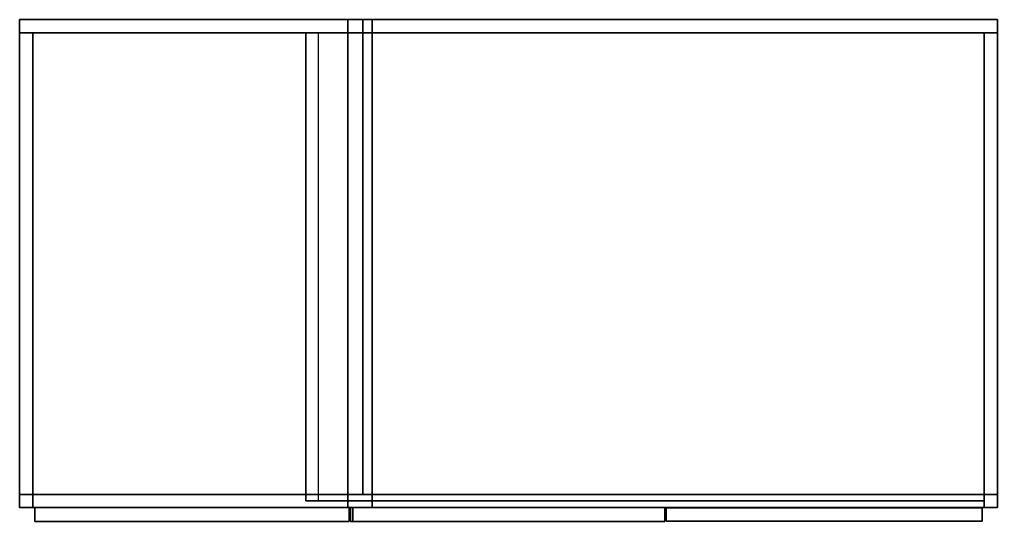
# Model space of a CAD drawing. Extents: x 0 to 1412, y 0 to 725.
import ezdxf

# ---------------------------------------------------------------- set-up
doc = ezdxf.new("R2010")
doc.units = 0

# ---------------------------------------------------------------- blocks, each defined once
blk = doc.blocks.new('Mod_IZcab.Suelo1', base_point=(0, 20, 90))
at = {"layer": 'MELA_BL 19', "color": 0}
for points in [[(0, 20, 90), (0, 725, 90), (1412, 725, 90), (1412, 20, 90)], [(0, 20, 109), (0, 725, 109), (1412, 725, 109), (1412, 20, 109)], [(0, 20, 109), (0, 725, 109), (0, 725, 90), (0, 20, 90)], [(0, 725, 109), (1412, 725, 109), (1412, 725, 90), (0, 725, 90)], [(1412, 725, 109), (1412, 20, 109), (1412, 20, 90), (1412, 725, 90)], [(1412, 20, 109), (0, 20, 109), (0, 20, 90), (1412, 20, 90)]]:
    blk.add_3dface(points, dxfattribs=at)
blk = doc.blocks.new('Mod_IZcab.Suelo')
at = {"layer": 'MELA_BL 19'}
blk.add_blockref('Mod_IZcab.Suelo1', (0, 20, 90), dxfattribs=at)
blk = doc.blocks.new('Mod_IZcab.Techo iz (1) (1)', base_point=(0, 39, 535))
at = {"layer": 'Pino 31', "color": 0}
for points in [[(0, 39, 535), (0, 725, 535), (474, 725, 1048), (474, 39, 1048)], [(495.9, 725, 1026), (495.9, 39, 1026), (0, 39, 489.3), (0, 725, 489.3)], [(0, 725, 489.3), (0, 725, 535), (0, 39, 535), (0, 39, 489.3)], [(495.9, 725, 1026), (474, 725, 1048), (0, 725, 535), (0, 725, 489.3)], [(474, 39, 1048), (474, 725, 1048), (495.9, 725, 1026), (495.9, 39, 1026)], [(0, 39, 535), (474, 39, 1048), (495.9, 39, 1026), (0, 39, 489.3)]]:
    blk.add_3dface(points, dxfattribs=at)
blk = doc.blocks.new('Mod_IZcab.Techo iz (1) (2)', base_point=(495.9, 725, 1026))
at = {"layer": 'MELA_BL 19', "color": 0}
for points in [[(495.9, 725, 1026), (495.9, 39, 1026), (0, 39, 489.3), (0, 725, 489.3)], [(509.3, 39, 1012.6), (509.3, 725, 1012.6), (0, 725, 461.3), (0, 39, 461.3)], [(0, 725, 461.3), (0, 725, 489.3), (0, 39, 489.3), (0, 39, 461.3)], [(509.3, 725, 1012.6), (495.9, 725, 1026), (0, 725, 489.3), (0, 725, 461.3)], [(495.9, 725, 1026), (509.3, 725, 1012.6), (509.3, 39, 1012.6), (495.9, 39, 1026)], [(495.9, 39, 1026), (509.3, 39, 1012.6), (0, 39, 461.3), (0, 39, 489.3)]]:
    blk.add_3dface(points, dxfattribs=at)
blk = doc.blocks.new('Mod_IZcab.Techo iz (2)', base_point=(474, 20, 1048))
at = {"layer": 'MELA_BL 50', "color": 0}
for points in [[(474, 20, 1048), (0, 20, 535), (0, 39, 535), (474, 39, 1048)], [(509.3, 20, 1012.6), (509.3, 39, 1012.6), (0, 39, 461.3), (0, 20, 461.3)], [(0, 39, 535), (0, 20, 535), (0, 20, 461.3), (0, 39, 461.3)], [(474, 39, 1048), (509.3, 39, 1012.6), (0, 39, 461.3), (0, 39, 535)], [(509.3, 20, 1012.6), (474, 20, 1048), (474, 39, 1048), (509.3, 39, 1012.6)], [(0, 20, 461.3), (509.3, 20, 1012.6), (474, 20, 1048), (0, 20, 535)]]:
    blk.add_3dface(points, dxfattribs=at)
blk = doc.blocks.new('Mod_IZcab.Techo iz')
at = {"layer": 'MELA_BL 19'}
blk.add_blockref('Mod_IZcab.Techo iz (1) (2)', (495.9, 725, 1026), dxfattribs=at)
at = {"layer": 'MELA_BL 50'}
blk.add_blockref('Mod_IZcab.Techo iz (2)', (474, 20, 1048), dxfattribs=at)
at = {"layer": 'Pino 31'}
blk.add_blockref('Mod_IZcab.Techo iz (1) (1)', (0, 39, 535), dxfattribs=at)
blk = doc.blocks.new('Mod_IZcab.Trasera1', base_point=(509.3, 725, 1012.6))
at = {"layer": 'MELA_BL 19', "color": 0}
for points, invisible_edges in [([(0, 725, 109), (509.3, 725, 1012.6), (1412, 725, 109), (0, 725, 109)], 11), ([(0, 725, 461.3), (509.3, 725, 1012.6), (0, 725, 109), (0, 725, 461.3)], 10), ([(509.3, 725, 1012.6), (1412, 725, 1842.1), (1412, 725, 109), (509.3, 725, 1012.6)], 12), ([(509.3, 706, 1012.6), (0, 706, 461.3), (0, 706, 109), (509.3, 706, 1012.6)], 12), ([(1412, 706, 109), (509.3, 706, 1012.6), (0, 706, 109), (1412, 706, 109)], 11), ([(1412, 706, 1842.1), (509.3, 706, 1012.6), (1412, 706, 109), (1412, 706, 1842.1)], 10)]:
    blk.add_3dface(points, dxfattribs=dict(at, invisible_edges=invisible_edges))
for points in [[(0, 706, 461.3), (509.3, 706, 1012.6), (509.3, 725, 1012.6), (0, 725, 461.3)], [(1412, 706, 109), (0, 706, 109), (0, 725, 109), (1412, 725, 109)], [(0, 706, 109), (0, 706, 461.3), (0, 725, 461.3), (0, 725, 109)], [(509.3, 706, 1012.6), (1412, 706, 1842.1), (1412, 725, 1842.1), (509.3, 725, 1012.6)], [(1412, 706, 1842.1), (1412, 706, 109), (1412, 725, 109), (1412, 725, 1842.1)]]:
    blk.add_3dface(points, dxfattribs=at)
blk = doc.blocks.new('Mod_IZcab.Trasera')
at = {"layer": 'MELA_BL 19'}
blk.add_blockref('Mod_IZcab.Trasera1', (509.3, 725, 1012.6), dxfattribs=at)
blk = doc.blocks.new('Mod_IZcab.Techo de (1) (1)', base_point=(474, 39, 1048))
at = {"layer": 'Pino 31', "color": 0}
for points in [[(474, 39, 1048), (474, 725, 1048), (1412, 725, 1910), (1412, 39, 1910)], [(495.9, 725, 1026), (474, 725, 1048), (474, 39, 1048), (495.9, 39, 1026)], [(1412, 725, 1867.9), (1412, 725, 1910), (474, 725, 1048), (495.9, 725, 1026)], [(1412, 725, 1867.9), (1412, 39, 1867.9), (495.9, 39, 1026), (495.9, 725, 1026)], [(1412, 39, 1910), (1412, 725, 1910), (1412, 725, 1867.9), (1412, 39, 1867.9)], [(474, 39, 1048), (1412, 39, 1910), (1412, 39, 1867.9), (495.9, 39, 1026)]]:
    blk.add_3dface(points, dxfattribs=at)
blk = doc.blocks.new('Mod_IZcab.Techo de (1) (2)', base_point=(1412, 725, 1867.9))
at = {"layer": 'MELA_BL 19', "color": 0}
for points in [[(1412, 725, 1867.9), (1412, 39, 1867.9), (495.9, 39, 1026), (495.9, 725, 1026)], [(509.3, 725, 1012.6), (495.9, 725, 1026), (495.9, 39, 1026), (509.3, 39, 1012.6)], [(1412, 725, 1842.1), (1412, 725, 1867.9), (495.9, 725, 1026), (509.3, 725, 1012.6)], [(1412, 39, 1842.1), (1412, 725, 1842.1), (509.3, 725, 1012.6), (509.3, 39, 1012.6)], [(1412, 725, 1867.9), (1412, 725, 1842.1), (1412, 39, 1842.1), (1412, 39, 1867.9)], [(1412, 39, 1867.9), (1412, 39, 1842.1), (509.3, 39, 1012.6), (495.9, 39, 1026)]]:
    blk.add_3dface(points, dxfattribs=at)
blk = doc.blocks.new('Mod_IZcab.Techo de (2)', base_point=(1412, 20, 1910))
at = {"layer": 'MELA_BL 50', "color": 0}
for points in [[(1412, 20, 1910), (474, 20, 1048), (474, 39, 1048), (1412, 39, 1910)], [(474, 39, 1048), (474, 20, 1048), (509.3, 20, 1012.6), (509.3, 39, 1012.6)], [(1412, 39, 1910), (1412, 39, 1842.1), (509.3, 39, 1012.6), (474, 39, 1048)], [(1412, 20, 1842.1), (1412, 39, 1842.1), (509.3, 39, 1012.6), (509.3, 20, 1012.6)], [(1412, 20, 1842.1), (1412, 20, 1910), (1412, 39, 1910), (1412, 39, 1842.1)], [(509.3, 20, 1012.6), (1412, 20, 1842.1), (1412, 20, 1910), (474, 20, 1048)]]:
    blk.add_3dface(points, dxfattribs=at)
blk = doc.blocks.new('Mod_IZcab.Techo de')
at = {"layer": 'MELA_BL 19'}
blk.add_blockref('Mod_IZcab.Techo de (1) (2)', (1412, 725, 1867.9), dxfattribs=at)
at = {"layer": 'MELA_BL 50'}
blk.add_blockref('Mod_IZcab.Techo de (2)', (1412, 20, 1910), dxfattribs=at)
at = {"layer": 'Pino 31'}
blk.add_blockref('Mod_IZcab.Techo de (1) (1)', (474, 39, 1048), dxfattribs=at)
blk = doc.blocks.new('Mod_IZcab.Costadi Iz1', base_point=(0, 20, 461.3))
at = {"layer": 'MELA_BL 19', "color": 0}
for points in [[(0, 20, 461.3), (0, 20, 109), (0, 706, 109), (0, 706, 461.3)], [(0, 20, 109), (19, 20, 109), (19, 706, 109), (0, 706, 109)], [(0, 706, 109), (19, 706, 109), (19, 706, 481.9), (0, 706, 461.3)], [(0, 706, 461.3), (19, 706, 481.9), (19, 20, 481.9), (0, 20, 461.3)], [(19, 20, 481.9), (19, 20, 109), (19, 706, 109), (19, 706, 481.9)], [(0, 20, 461.3), (19, 20, 481.9), (19, 20, 109), (0, 20, 109)]]:
    blk.add_3dface(points, dxfattribs=at)
blk = doc.blocks.new('Mod_IZcab.Costadi Iz')
at = {"layer": 'MELA_BL 19'}
blk.add_blockref('Mod_IZcab.Costadi Iz1', (0, 20, 461.3), dxfattribs=at)
blk = doc.blocks.new('Mod_IZcab.Costado De1', base_point=(1393, 20, 1824.6))
at = {"layer": 'MELA_BL 19', "color": 0}
for points in [[(1393, 20, 1824.6), (1393, 20, 109), (1393, 706, 109), (1393, 706, 1824.6)], [(1393, 20, 109), (1412, 20, 109), (1412, 706, 109), (1393, 706, 109)], [(1393, 706, 109), (1412, 706, 109), (1412, 706, 1842.1), (1393, 706, 1824.6)], [(1393, 706, 1824.6), (1412, 706, 1842.1), (1412, 20, 1842.1), (1393, 20, 1824.6)], [(1412, 20, 1842.1), (1412, 20, 109), (1412, 706, 109), (1412, 706, 1842.1)], [(1393, 20, 1824.6), (1412, 20, 1842.1), (1412, 20, 109), (1393, 20, 109)]]:
    blk.add_3dface(points, dxfattribs=at)
blk = doc.blocks.new('Mod_IZcab.Costado De')
at = {"layer": 'MELA_BL 19'}
blk.add_blockref('Mod_IZcab.Costado De1', (1393, 20, 1824.6), dxfattribs=at)
blk = doc.blocks.new('Mod_IZcab.Estante Fijo1', base_point=(1393, 706, 909))
at = {"layer": 'MELA_BL 19', "color": 0}
for points in [[(1393, 706, 909), (413.6, 706, 909), (413.6, 30, 909), (1393, 30, 909)], [(1393, 706, 909), (1393, 706, 928), (431.2, 706, 928), (413.6, 706, 909)], [(413.6, 706, 909), (431.2, 706, 928), (431.2, 30, 928), (413.6, 30, 909)], [(1393, 706, 928), (431.2, 706, 928), (431.2, 30, 928), (1393, 30, 928)], [(1393, 30, 909), (1393, 30, 928), (1393, 706, 928), (1393, 706, 909)], [(413.6, 30, 909), (431.2, 30, 928), (1393, 30, 928), (1393, 30, 909)]]:
    blk.add_3dface(points, dxfattribs=at)
blk = doc.blocks.new('Mod_IZcab.Estante Fijo')
at = {"layer": 'MELA_BL 19'}
blk.add_blockref('Mod_IZcab.Estante Fijo1', (1393, 706, 909), dxfattribs=at)
blk = doc.blocks.new('Mod_IZcab.Puerta (1) (1)', base_point=(475.878, 0, 90))
at = {"layer": 'Puerta 1', "color": 0}
for points in [[(475.878, 20, 1035.297), (22, 20, 544.075), (22, 20, 90), (475.878, 20, 90)], [(22, 20, 90), (22, 0, 90), (475.878, 0, 90), (475.878, 20, 90)], [(22, 20, 544.075), (22, 0, 544.075), (22, 0, 90), (22, 20, 90)], [(475.878, 0, 1035.297), (22, 0, 544.075), (22, 20, 544.075), (475.878, 20, 1035.297)], [(475.878, 0, 90), (475.878, 20, 90), (475.878, 20, 1035.297), (475.878, 0, 1035.297)], [(475.878, 0, 90), (22, 0, 90), (22, 0, 544.075), (475.878, 0, 1035.297)]]:
    blk.add_3dface(points, dxfattribs=at)
blk = doc.blocks.new('Mod_IZcab.Puerta (1) (2)', base_point=(481.1, 0, 1040.9))
at = {"layer": 'Puerta 1', "color": 0}
for points, invisible_edges in [([(477.9, 20, 90), (481.1, 20, 1040.9), (931.8, 20, 90), (477.9, 20, 90)], 11), ([(477.9, 20, 1037.5), (481.1, 20, 1040.9), (477.9, 20, 90), (477.9, 20, 1037.5)], 10), ([(481.1, 20, 1040.9), (931.8, 20, 1455.1), (931.8, 20, 90), (481.1, 20, 1040.9)], 12), ([(481.1, 0, 1040.9), (477.9, 0, 1037.5), (477.9, 0, 90), (481.1, 0, 1040.9)], 12), ([(931.8, 0, 90), (481.1, 0, 1040.9), (477.9, 0, 90), (931.8, 0, 90)], 11), ([(931.8, 0, 1455.1), (481.1, 0, 1040.9), (931.8, 0, 90), (931.8, 0, 1455.1)], 10)]:
    blk.add_3dface(points, dxfattribs=dict(at, invisible_edges=invisible_edges))
for points in [[(477.9, 0, 90), (931.8, 0, 90), (931.8, 20, 90), (477.9, 20, 90)], [(477.9, 0, 1037.5), (477.9, 20, 1037.5), (477.9, 20, 90), (477.9, 0, 90)], [(481.1, 20, 1040.9), (481.1, 0, 1040.9), (477.9, 0, 1037.5), (477.9, 20, 1037.5)], [(931.8, 0, 1455.1), (481.1, 0, 1040.9), (481.1, 20, 1040.9), (931.8, 20, 1455.1)], [(931.8, 0, 90), (931.8, 20, 90), (931.8, 20, 1455.1), (931.8, 0, 1455.1)]]:
    blk.add_3dface(points, dxfattribs=at)
blk = doc.blocks.new('Mod_IZcab.Puerta (2)', base_point=(1390, 0.5, 1876.201))
at = {"layer": 'MELA_BL 19', "color": 0}
for points in [[(933.756, 19.5, 1456.924), (933.756, 19.5, 90), (1390, 19.5, 90), (1390, 19.5, 1876.201)], [(933.756, 0.5, 90), (1390, 0.5, 90), (1390, 19.5, 90), (933.756, 19.5, 90)], [(933.756, 0.5, 90), (933.756, 19.5, 90), (933.756, 19.5, 1456.924), (933.756, 0.5, 1456.924)], [(1390, 19.5, 1876.201), (1390, 0.5, 1876.201), (933.756, 0.5, 1456.924), (933.756, 19.5, 1456.924)], [(1390, 19.5, 90), (1390, 0.5, 90), (1390, 0.5, 1876.201), (1390, 19.5, 1876.201)], [(1390, 0.5, 1876.201), (1390, 0.5, 90), (933.756, 0.5, 90), (933.756, 0.5, 1456.924)]]:
    blk.add_3dface(points, dxfattribs=at)
blk = doc.blocks.new('Mod_IZcab.Puerta')
at = {"layer": 'MELA_BL 19'}
blk.add_blockref('Mod_IZcab.Puerta (2)', (1390, 0.5, 1876.2), dxfattribs=at)
at = {"layer": 'Puerta 1'}
for name, p in [('Mod_IZcab.Puerta (1) (1)', (475.9, 0, 90)), ('Mod_IZcab.Puerta (1) (2)', (481.1, 0, 1040.9))]:
    blk.add_blockref(name, p, dxfattribs=at)
blk = doc.blocks.new('Mod_IZcab')
at = {"layer": 'Mod_IZcab.Costadi Iz'}
blk.add_blockref('Mod_IZcab.Costadi Iz', (0, 0), dxfattribs=at)
at = {"layer": 'Mod_IZcab.Costado De'}
blk.add_blockref('Mod_IZcab.Costado De', (0, 0), dxfattribs=at)
at = {"layer": 'Mod_IZcab.Estante Fijo'}
blk.add_blockref('Mod_IZcab.Estante Fijo', (0, 0), dxfattribs=at)
at = {"layer": 'Mod_IZcab.Puerta'}
blk.add_blockref('Mod_IZcab.Puerta', (0, 0), dxfattribs=at)
at = {"layer": 'Mod_IZcab.Suelo'}
blk.add_blockref('Mod_IZcab.Suelo', (0, 0), dxfattribs=at)
at = {"layer": 'Mod_IZcab.Techo de'}
blk.add_blockref('Mod_IZcab.Techo de', (0, 0), dxfattribs=at)
at = {"layer": 'Mod_IZcab.Techo iz'}
blk.add_blockref('Mod_IZcab.Techo iz', (0, 0), dxfattribs=at)
at = {"layer": 'Mod_IZcab.Trasera'}
blk.add_blockref('Mod_IZcab.Trasera', (0, 0), dxfattribs=at)

msp = doc.modelspace()

# ---------------------------------------------------------------- block references
msp.add_blockref('Mod_IZcab', (0, 0))

doc.saveas('drawing.dxf')
